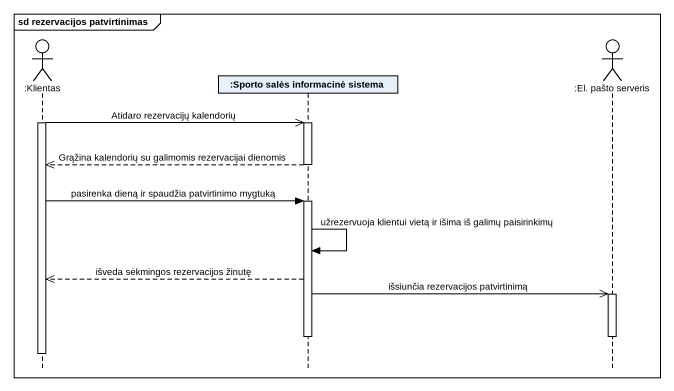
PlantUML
@startuml
mainframe sd rezervacijos patvirtinimas
hide footbox
actor ":Klientas" as Klientas
participant ":Sporto salės informacinė sistema" as Sporto_salės_informacinė
actor ":El. pašto serveris" as El_pašto_serveris

activate Klientas
Klientas ->> Sporto_salės_informacinė : Atidaro rezervacijų kalendorių
activate Sporto_salės_informacinė
Sporto_salės_informacinė -->> Klientas : Grąžina kalendorių su galimomis rezervacijai dienomis
deactivate Sporto_salės_informacinė
Klientas -> Sporto_salės_informacinė : pasirenka dieną ir spaudžia patvirtinimo mygtuką
activate Sporto_salės_informacinė
Sporto_salės_informacinė -> Sporto_salės_informacinė : užrezervuoja klientui vietą ir išima iš galimų paisirinkimų
Sporto_salės_informacinė -->> Klientas : išveda sėkmingos rezervacijos žinutę
Sporto_salės_informacinė ->> El_pašto_serveris : išsiunčia rezervacijos patvirtinimą
activate El_pašto_serveris
deactivate Sporto_salės_informacinė
deactivate El_pašto_serveris
deactivate Klientas
@enduml
